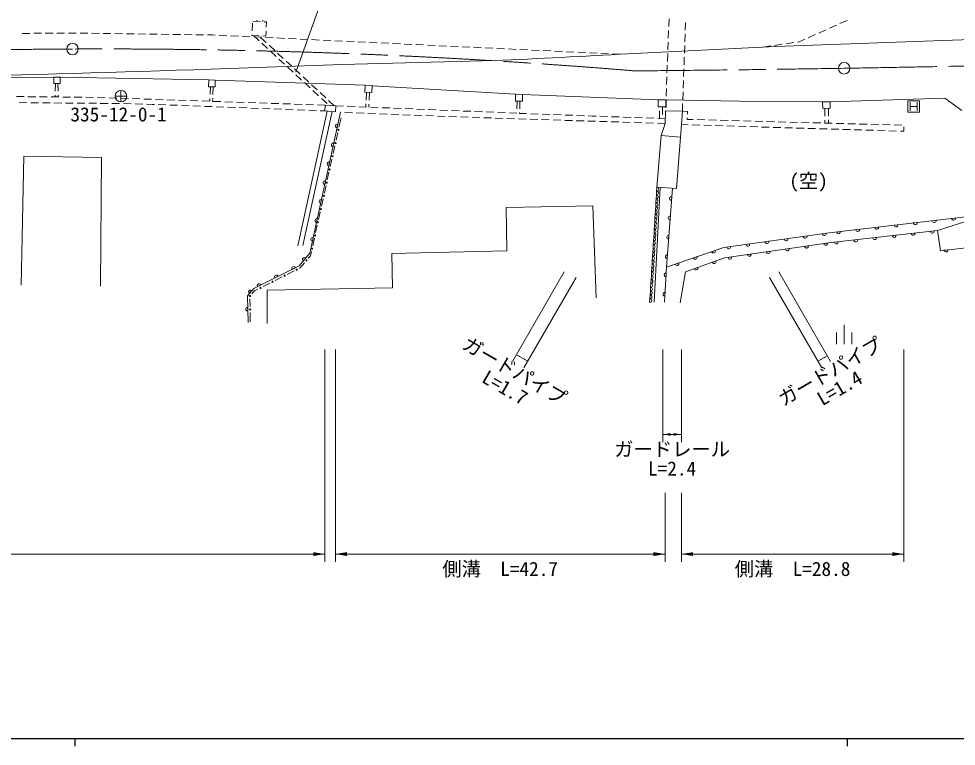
# Model space of a CAD drawing. Units: millimetres, scale not verified. Extents: x -36928797 to 680000, y 20000 to 219661428.
# Drawn here: x 160750 to 282140, y 204000 to 298132 of the extents above; entities that cross this region are included whole.
import ezdxf
from ezdxf.enums import TextEntityAlignment as Align

# ---------------------------------------------------------------- set-up
doc = ezdxf.new("R2010")
doc.units = ezdxf.units.MM
doc.header["$LTSCALE"] = 1000
doc.linetypes.add('CHAIN', pattern=[18.5, 12, -1.5, 3.5, -1.5])
for name, color, linetype, lineweight in [('M-BGD', 7, 'Continuous', 13), ('M-BMK', 2, 'CHAIN', 13), ('M-BMK-SRVR', 3, 'Continuous', 13), ('M-STR-HTXT', 7, 'Continuous', 13), ('M-TTL-BAND', 7, 'Continuous', 25)]:
    doc.layers.add(name, color=color, linetype=linetype, lineweight=lineweight)
doc.styles.add('ＭＳ ゴシック', font='')
doc.styles.get('ＭＳ ゴシック').set_extended_font_data('MS Gothic')

# ---------------------------------------------------------------- blocks, each defined once
blk = doc.blocks.new('荒地')
at = {"color": 7, "linetype": 'Continuous', "lineweight": 13}
for p, q in [((0, -1.25), (0, 1.25)), ((-1, 0.25), (-1, -1.25)), ((1, 0.25), (1, -1.25))]:
    blk.add_line(p, q, dxfattribs=at)
blk = doc.blocks.new('filled_arrow')
at = {"color": 0, "linetype": 'Continuous', "lineweight": -2}
blk.add_solid([(7.5, 1.25), (0, 0), (7.5, -1.25)], dxfattribs=at)
blk = doc.blocks.new('ﾌﾟﾛｯﾄﾏｰｸ-06')
at = {"color": 3, "linetype": 'Continuous', "lineweight": 13}
for p, q in [((-0.5, 0), (0.5, 0)), ((0, 0.5), (0, -0.5))]:
    blk.add_line(p, q, dxfattribs=at)
blk.add_circle((0, 0), 0.5, dxfattribs=at)

msp = doc.modelspace()

# ---------------------------------------------------------------- linework, layer by layer
at = {"layer": 'M-BGD'}
for p, q in [((190970, 296549), (191025, 297547)), ((191040, 297831), (192039, 297776)), ((191560, 297934), (191561, 297802)), ((192360, 297937), (192362, 297759)), ((192538, 297749), (192833, 297733)), ((192833, 297733), (192794, 297029)), ((244951, 298118), (244913, 297119)), ((247049, 296661), (247085, 297661)), ((267085, 297506), (267999, 297913)), ((162192, 296245), (161192, 296237)), ((163692, 296256), (162692, 296248)), ((165192, 296268), (164192, 296260)), ((166692, 296279), (165692, 296271)), ((167529, 296286), (167191, 296283)), ((168191, 296277), (167529, 296286)), ((169691, 296256), (168691, 296270)), ((171191, 296236), (170191, 296249)), ((172691, 296215), (171691, 296229)), ((174191, 296195), (173191, 296209)), ((192767, 296530), (192732, 295889)), ((244894, 296619), (244857, 295620)), ((264344, 296287), (265258, 296693)), ((265715, 296896), (266628, 297303)), ((175691, 296175), (174691, 296188)), ((177191, 296154), (176191, 296168)), ((178690, 296134), (177691, 296147)), ((180190, 296114), (179190, 296127)), ((181690, 296093), (180690, 296107)), ((183190, 296073), (182190, 296086)), ((184690, 296052), (183690, 296066)), ((185870, 296036), (185190, 296046)), ((186189, 296021), (185870, 296036)), ((187688, 295950), (186689, 295998)), ((189186, 295879), (188187, 295927)), ((190684, 295808), (189686, 295856)), ((190940, 295987), (190943, 296049)), ((191876, 295936), (190940, 295987)), ((191130, 295972), (191865, 295294)), ((192183, 295737), (191184, 295785)), ((192805, 295040), (192071, 295720)), ((192732, 295889), (192375, 295909)), ((193681, 295666), (192682, 295714)), ((195179, 295595), (194180, 295643)), ((196678, 295524), (195679, 295572)), ((198176, 295454), (197177, 295501)), ((199674, 295383), (198675, 295430)), ((201173, 295312), (200174, 295359)), ((202671, 295241), (201672, 295288)), ((204169, 295170), (203170, 295217)), ((205668, 295099), (204669, 295146)), ((207166, 295028), (206167, 295075)), ((208664, 294957), (207665, 295004)), ((244838, 295120), (244800, 294121)), ((246996, 295162), (247031, 296162)), ((284069, 295443), (258737, 294553)), ((260103, 294906), (261092, 295051)), ((261587, 295124), (261803, 295155)), ((261803, 295155), (262517, 295473)), ((262974, 295677), (263888, 296083)), ((192232, 294955), (192967, 294276)), ((193905, 294021), (193172, 294701)), ((193334, 293937), (194069, 293259)), ((210163, 294886), (209164, 294933)), ((211661, 294815), (210662, 294862)), ((212250, 294787), (212160, 294791)), ((213159, 294744), (212250, 294787)), ((214658, 294673), (213659, 294720)), ((216156, 294602), (215157, 294649)), ((217654, 294531), (216655, 294578)), ((219152, 294460), (218154, 294507)), ((220651, 294389), (219652, 294436)), ((222149, 294318), (221150, 294365)), ((223647, 294247), (222649, 294294)), ((225146, 294176), (224147, 294224)), ((226644, 294105), (225645, 294153)), ((228142, 294034), (227144, 294082)), ((229641, 293963), (228642, 294011)), ((231139, 293892), (230140, 293940)), ((232637, 293821), (231638, 293869)), ((234136, 293750), (233137, 293798)), ((258737, 294553), (239616, 293590)), ((246942, 293663), (246978, 294663)), ((257135, 294472), (258124, 294617)), ((258619, 294689), (259608, 294834)), ((195006, 293002), (194272, 293681)), ((194436, 292919), (195171, 292241)), ((196106, 291982), (195372, 292662)), ((222346, 292710), (202626, 292210)), ((235634, 293679), (234635, 293727)), ((237132, 293609), (236133, 293656)), ((238631, 293538), (237632, 293585)), ((244781, 293621), (244743, 292622)), ((246889, 292164), (246924, 293163)), ((202626, 292210), (185637, 291622)), ((195538, 291902), (196273, 291223)), ((197206, 290963), (196473, 291643)), ((244724, 292122), (244686, 291123)), ((246835, 290665), (246871, 291664)), ((165283, 290591), (136647, 290147)), ((165283, 290591), (165282, 289752)), ((166092, 290592), (165283, 290591)), ((166096, 289765), (166092, 290592)), ((185347, 290216), (166092, 290592)), ((185347, 290216), (185330, 289327)), ((186203, 290199), (185347, 290216)), ((186193, 289339), (186203, 290199)), ((205593, 289528), (186203, 290199)), ((196641, 290884), (197375, 290206)), ((198307, 289944), (197573, 290623)), ((244667, 290623), (244629, 289624)), ((246782, 289166), (246817, 290165)), ((165282, 289752), (166096, 289765)), ((165507, 289756), (165482, 288756)), ((165827, 289761), (165839, 288761)), ((185330, 289327), (186193, 289339)), ((185575, 289330), (185524, 288331)), ((185914, 289335), (185882, 288335)), ((197743, 289867), (198477, 289188)), ((199407, 288924), (198674, 289604)), ((205593, 289528), (205557, 288621)), ((206522, 289477), (205593, 289528)), ((206476, 288578), (206522, 289477)), ((225074, 288365), (206525, 289474)), ((244611, 289124), (244573, 288125)), ((161447, 288053), (160447, 288060)), ((162881, 288043), (161947, 288050)), ((162947, 288042), (162881, 288043)), ((164446, 288026), (163446, 288037)), ((165946, 288009), (164946, 288020)), ((165470, 288256), (165464, 288015)), ((165845, 288261), (165848, 288011)), ((167446, 287993), (166446, 288004)), ((168946, 287976), (167946, 287987)), ((170446, 287960), (169446, 287971)), ((171945, 287916), (170946, 287950)), ((173444, 287866), (172445, 287900)), ((174944, 287815), (173944, 287849)), ((176443, 287764), (175443, 287798)), ((177942, 287713), (176942, 287747)), ((179441, 287662), (178442, 287696)), ((185499, 287832), (185481, 287457)), ((185866, 287836), (185854, 287445)), ((198845, 288849), (199579, 288171)), ((200508, 287905), (199774, 288584)), ((199947, 287832), (200681, 287153)), ((205557, 288621), (206476, 288578)), ((205759, 288612), (205718, 287612)), ((206151, 288593), (206112, 287594)), ((225075, 288356), (225052, 287487)), ((225986, 288315), (225075, 288356)), ((225966, 287480), (225986, 288315)), ((243539, 287643), (225986, 288315)), ((246728, 287667), (246764, 288666)), ((280664, 287874), (265806, 287390)), ((282862, 286281), (280664, 287874)), ((160809, 287279), (161809, 287270)), ((162309, 287266), (163309, 287257)), ((163809, 287252), (164809, 287243)), ((165309, 287239), (166309, 287230)), ((166809, 287226), (167808, 287217)), ((168308, 287212), (169308, 287203)), ((169808, 287199), (170808, 287190)), ((171308, 287185), (172308, 287176)), ((172808, 287172), (173808, 287163)), ((174308, 287151), (175308, 287126)), ((175808, 287113), (176807, 287088)), ((177307, 287076), (178024, 287058)), ((178024, 287058), (178307, 287047)), ((178806, 287028), (179806, 286990)), ((180940, 287611), (179941, 287645)), ((180305, 286971), (181305, 286933)), ((182439, 287560), (181440, 287594)), ((181804, 286914), (182803, 286876)), ((183938, 287510), (182939, 287543)), ((183303, 286857), (184302, 286819)), ((185438, 287459), (184438, 287493)), ((184802, 286800), (185801, 286762)), ((186937, 287408), (185937, 287442)), ((186301, 286743), (187300, 286705)), ((188436, 287357), (187436, 287391)), ((187800, 286686), (188799, 286648)), ((189935, 287306), (188936, 287340)), ((189299, 286629), (190298, 286591)), ((191434, 287255), (190435, 287289)), ((190798, 286572), (191797, 286534)), ((192933, 287204), (191934, 287238)), ((192297, 286515), (193296, 286477)), ((194432, 287153), (193433, 287187)), ((195932, 287103), (194932, 287136)), ((197431, 287052), (196431, 287086)), ((198930, 287001), (197930, 287035)), ((200429, 286950), (199430, 286984)), ((200429, 286950), (200385, 286207)), ((201794, 286875), (200429, 286950)), ((201608, 286885), (200874, 287565)), ((201743, 286095), (201794, 286875)), ((201795, 286875), (202794, 286834)), ((203293, 286813), (204292, 286772)), ((204792, 286752), (205791, 286710)), ((205697, 287113), (205681, 286715)), ((206092, 287094), (206077, 286699)), ((206291, 286690), (207290, 286649)), ((207790, 286628), (208789, 286587)), ((209288, 286566), (210287, 286525)), ((210787, 286505), (211786, 286463)), ((225052, 287487), (225966, 287480)), ((225233, 286474), (225272, 287473)), ((225649, 287482), (225619, 286483)), ((244559, 287638), (243539, 287643)), ((243539, 287643), (243549, 286736)), ((243549, 286736), (244558, 286737)), ((243750, 286731), (243750, 286736)), ((244123, 286736), (244105, 285737)), ((244554, 287625), (244516, 286626)), ((244558, 286737), (244559, 287638)), ((254062, 287486), (244559, 287638)), ((246675, 286168), (246710, 287167)), ((264837, 287380), (254062, 287486)), ((265806, 287390), (264837, 287380)), ((264837, 287380), (264860, 286511)), ((264860, 286511), (265809, 286543)), ((265128, 286520), (265134, 285520)), ((265595, 286536), (265592, 285536)), ((265809, 286543), (265806, 287390)), ((275878, 286029), (275878, 287529)), ((275878, 287529), (277378, 287529)), ((276159, 287341), (276159, 286216)), ((276159, 286779), (277097, 286779)), ((277097, 287341), (277097, 286216)), ((277378, 287529), (277378, 286029)), ((193796, 286458), (194795, 286420)), ((195294, 286401), (196294, 286363)), ((196793, 286344), (197793, 286306)), ((196873, 268732), (200692, 286182)), ((197551, 268778), (201347, 286128)), ((198292, 286287), (199292, 286248)), ((198444, 267808), (202391, 286028)), ((199791, 286229), (200385, 286207)), ((201743, 286095), (200385, 286207)), ((202478, 285308), (202216, 284125)), ((202462, 286025), (202391, 286028)), ((203961, 285962), (202962, 286004)), ((205459, 285899), (204460, 285941)), ((206958, 285837), (205959, 285878)), ((208457, 285774), (207458, 285816)), ((208959, 285753), (208956, 285753)), ((209956, 285718), (208959, 285753)), ((211455, 285664), (210455, 285700)), ((212954, 285611), (211954, 285647)), ((212286, 286443), (213285, 286402)), ((214453, 285558), (213453, 285594)), ((213784, 286381), (214784, 286340)), ((215952, 285505), (214953, 285540)), ((215283, 286319), (216282, 286278)), ((217451, 285452), (216452, 285487)), ((216782, 286257), (217781, 286216)), ((218950, 285399), (217951, 285434)), ((218281, 286196), (219280, 286155)), ((220449, 285345), (219450, 285381)), ((219779, 286134), (220778, 286093)), ((221948, 285292), (220949, 285328)), ((221278, 286072), (222277, 286031)), ((223447, 285239), (222448, 285275)), ((222777, 286010), (223776, 285969)), ((224276, 285949), (225211, 285910)), ((225211, 285910), (225213, 285974)), ((225603, 285983), (225600, 285889)), ((225600, 285889), (226506, 285857)), ((227006, 285838), (228005, 285802)), ((228505, 285784), (229504, 285748)), ((230004, 285729), (231003, 285693)), ((231503, 285675), (232502, 285639)), ((233002, 285620), (234001, 285584)), ((234501, 285566), (235031, 285547)), ((235031, 285547), (235500, 285530)), ((236000, 285512), (236999, 285475)), ((237499, 285457), (238498, 285421)), ((238998, 285403), (239997, 285366)), ((240497, 285348), (241496, 285312)), ((241996, 285294), (242995, 285257)), ((243696, 285232), (243732, 286231)), ((244501, 286225), (244437, 284592)), ((246675, 286168), (244501, 286225)), ((246553, 284433), (246675, 286168)), ((246675, 286168), (247352, 286128)), ((247303, 285309), (247291, 285112)), ((247352, 286128), (247333, 285808)), ((277378, 286029), (275878, 286029)), ((201952, 284003), (202058, 284492)), ((224946, 285186), (223947, 285221)), ((226445, 285139), (225446, 285169)), ((227945, 285093), (226945, 285124)), ((229444, 285048), (228445, 285078)), ((230943, 285002), (229944, 285033)), ((232443, 284957), (231443, 284987)), ((233942, 284911), (232942, 284942)), ((235441, 284866), (234442, 284896)), ((236941, 284820), (235941, 284850)), ((238440, 284775), (237440, 284805)), ((239939, 284729), (238940, 284759)), ((241439, 284683), (240439, 284714)), ((242938, 284638), (241938, 284668)), ((244437, 284592), (243438, 284623)), ((243495, 285239), (244461, 285204)), ((244437, 284592), (243943, 283043)), ((244096, 285237), (244096, 285217)), ((246440, 282827), (246553, 284433)), ((247436, 284407), (246553, 284433)), ((247291, 285112), (248094, 285091)), ((248936, 284363), (247936, 284392)), ((248594, 285077), (249593, 285050)), ((250435, 284318), (249435, 284348)), ((250093, 285037), (251093, 285010)), ((251934, 284274), (250935, 284303)), ((251592, 284997), (252592, 284970)), ((253434, 284229), (252434, 284259)), ((253092, 284956), (254092, 284929)), ((254933, 284185), (253933, 284214)), ((254591, 284916), (255591, 284889)), ((256432, 284140), (255433, 284170)), ((256091, 284876), (257090, 284849)), ((257932, 284096), (256932, 284125)), ((257590, 284835), (258590, 284808)), ((259431, 284051), (258431, 284081)), ((259090, 284795), (260089, 284768)), ((260589, 284755), (261589, 284728)), ((262089, 284714), (263088, 284687)), ((263588, 284674), (264588, 284647)), ((265088, 284634), (266087, 284607)), ((265137, 285020), (265140, 284635)), ((265590, 285036), (265589, 284620)), ((266587, 284593), (267587, 284566)), ((268086, 284553), (269086, 284526)), ((269586, 284513), (270586, 284486)), ((271085, 284472), (272085, 284445)), ((272585, 284432), (273585, 284405)), ((274084, 284392), (275084, 284365)), ((275373, 284154), (275348, 283580)), ((202054, 283393), (201838, 282416)), ((243943, 283043), (243381, 276344)), ((246440, 282827), (243943, 283043)), ((260930, 284007), (259931, 284037)), ((262430, 283963), (261430, 283992)), ((263929, 283918), (262929, 283948)), ((265428, 283874), (264429, 283903)), ((266928, 283829), (265928, 283859)), ((268427, 283785), (267427, 283814)), ((269926, 283740), (268927, 283770)), ((271426, 283696), (270426, 283725)), ((272925, 283651), (271925, 283681)), ((274424, 283607), (273425, 283637)), ((275348, 283580), (274924, 283592)), ((201423, 281560), (201529, 282049)), ((201676, 281684), (201460, 280708)), ((245914, 276173), (246440, 282827)), ((161389, 280355), (161077, 263674)), ((171466, 280185), (161389, 280355)), ((171323, 263547), (171466, 280185)), ((200893, 279117), (200999, 279605)), ((201298, 279975), (201082, 278999)), ((200920, 278267), (200704, 277290)), ((200364, 276673), (200470, 277162)), ((200541, 276558), (200325, 275582)), ((243008, 261472), (243821, 276314)), ((243318, 275349), (243349, 275847)), ((243349, 275847), (243381, 276344)), ((243381, 276344), (245914, 276173)), ((244641, 266008), (245378, 276209)), ((199835, 274230), (199941, 274719)), ((200163, 274850), (199947, 273873)), ((243224, 273858), (243255, 274355)), ((243255, 274355), (243287, 274852)), ((243287, 274852), (243318, 275349)), ((245261, 274600), (245297, 275098)), ((199785, 273141), (199569, 272165)), ((235082, 273928), (223846, 273694)), ((223846, 273694), (223929, 268124)), ((235512, 262034), (235082, 273928)), ((243162, 272863), (243193, 273361)), ((243193, 273361), (243224, 273858)), ((199306, 271787), (199411, 272275)), ((243099, 271869), (243130, 272366)), ((243130, 272366), (243162, 272863)), ((245081, 272106), (245117, 272605)), ((285479, 272752), (265686, 270427)), ((279555, 272056), (279059, 271998)), ((285499, 272608), (279719, 270725)), ((282038, 272348), (281541, 272290)), ((199407, 271432), (199191, 270456)), ((243005, 270378), (243036, 270875)), ((243036, 270875), (243068, 271372)), ((243068, 271372), (243099, 271869)), ((279719, 270725), (265955, 269170)), ((269623, 270889), (269127, 270831)), ((272106, 271181), (271610, 271123)), ((274589, 271473), (274093, 271414)), ((277072, 271765), (276576, 271706)), ((279719, 270725), (280084, 268120)), ((198776, 269343), (198882, 269832)), ((199029, 269724), (198813, 268747)), ((242943, 269383), (242974, 269880)), ((242974, 269880), (243005, 270378)), ((244901, 269613), (244937, 270111)), ((265686, 270427), (252041, 268529)), ((260349, 269685), (259854, 269616)), ((262825, 270029), (262330, 269960)), ((265302, 270373), (264806, 270304)), ((267141, 270598), (266644, 270539)), ((269359, 269554), (268862, 269498)), ((271843, 269835), (271347, 269779)), ((274328, 270116), (273831, 270060)), ((276812, 270397), (276315, 270340)), ((279296, 270677), (278799, 270621)), ((242849, 267892), (242880, 268389)), ((242880, 268389), (242911, 268886)), ((242911, 268886), (242943, 269383)), ((252041, 268529), (244641, 266008)), ((265955, 269170), (252130, 267182)), ((252921, 268652), (252425, 268583)), ((255397, 268996), (254902, 268927)), ((257873, 269340), (257378, 269271)), ((260527, 268389), (260032, 268318)), ((263002, 268745), (262507, 268674)), ((265476, 269101), (264982, 269030)), ((266875, 269274), (266378, 269218)), ((286487, 268849), (280084, 268120)), ((197053, 266151), (198444, 267808)), ((197588, 266788), (197909, 267171)), ((198530, 267469), (198243, 267134)), ((198651, 268015), (198530, 267469)), ((223929, 268124), (209070, 267767)), ((209070, 267767), (209128, 263298)), ((242786, 266897), (242817, 267394)), ((242817, 267394), (242849, 267892)), ((244721, 267119), (244757, 267618)), ((252130, 267182), (247088, 265379)), ((248578, 267349), (248104, 267188)), ((250944, 268156), (250471, 267994)), ((253104, 267322), (252609, 267251)), ((255578, 267678), (255083, 267607)), ((258053, 268034), (257558, 267963)), ((281050, 268230), (280553, 268173)), ((191180, 263248), (197053, 266151)), ((196134, 265696), (196582, 265918)), ((197181, 265897), (197074, 265843)), ((197754, 266565), (197181, 265897)), ((242692, 265406), (242724, 265903)), ((242724, 265903), (242755, 266400)), ((242755, 266400), (242786, 266897)), ((244363, 261477), (244641, 266008)), ((246211, 266543), (245738, 266382)), ((248667, 265944), (248197, 265776)), ((251021, 266786), (250551, 266617)), ((193893, 264589), (194341, 264810)), ((194839, 264723), (193945, 264274)), ((196404, 265507), (195510, 265059)), ((242630, 264411), (242661, 264909)), ((242661, 264909), (242692, 265406)), ((244563, 264741), (244594, 265240)), ((247088, 265379), (246378, 261371)), ((246378, 261371), (247088, 265379)), ((191652, 263481), (192100, 263702)), ((193275, 263938), (192381, 263490)), ((242536, 262920), (242567, 263417)), ((242567, 263417), (242598, 263914)), ((242598, 263914), (242630, 264411)), ((190349, 262295), (191180, 263248)), ((190440, 258812), (190349, 262295)), ((190600, 262583), (190929, 262960)), ((191309, 262952), (190946, 262538)), ((191711, 263154), (191309, 262952)), ((209128, 263298), (192896, 263029)), ((192896, 263029), (192935, 258683)), ((242473, 261925), (242505, 262423)), ((242505, 262423), (242536, 262920)), ((244410, 262246), (244441, 262745)), ((190682, 261889), (190699, 260890)), ((242442, 261428), (242473, 261925)), ((190401, 260304), (190388, 260803)), ((190712, 260140), (190733, 258928))]:
    msp.add_line(p, q, dxfattribs=at)
for centre in [(202135, 283759), (201757, 282050), (201379, 280342), (201001, 278633), (200622, 276924), (200244, 275216), (199866, 273507), (199488, 271798), (199110, 270090), (198732, 268381), (197998, 266850), (195175, 264891), (196739, 265675), (193610, 264106), (190699, 262256), (192046, 263322), (190706, 260515)]:
    msp.add_circle(centre, 75, dxfattribs=at)
for centre, radius, start, end in [((20313, 4427620), 4139843, 272.79727, 273.0366), ((97358, 2772072), 2482020, 270.39432, 272.03828), ((202005, 284248), 250, 77.77726, 257.77726), ((201476, 281804), 250, 77.77726, 257.77726), ((200946, 279361), 250, 77.77726, 257.77726), ((200417, 276918), 250, 77.77726, 257.77726), ((243334, 275598), 249, 266.39946, 86.39882), ((243365, 276095), 249, 266.39914, 86.39914), ((199888, 274474), 250, 77.77726, 257.77726), ((243240, 274106), 249, 266.39914, 86.39914), ((243271, 274604), 249, 266.39914, 86.39914), ((243302, 275101), 249, 266.39914, 86.39914), ((245279, 274849), 250, 85.86843, 265.86907), ((243177, 273112), 249, 266.39946, 86.39882), ((243208, 273609), 249, 266.39914, 86.39914), ((199359, 272031), 250, 77.77726, 257.77726), ((243115, 272118), 249, 266.39914, 86.39914), ((243146, 272615), 249, 266.39914, 86.39914), ((245099, 272355), 250, 85.86875, 265.86875), ((279307, 272027), 250, 186.70182, 6.70182), ((281790, 272319), 250, 186.70182, 6.70182), ((243021, 270626), 249, 266.39914, 86.39914), ((243052, 271123), 249, 266.39914, 86.39914), ((243083, 271621), 249, 266.39914, 86.39914), ((269375, 270860), 250, 186.70145, 6.7022), ((271858, 271152), 250, 186.70145, 6.7022), ((274341, 271444), 250, 186.70182, 6.70182), ((276824, 271735), 250, 186.70182, 6.70182), ((198829, 269588), 250, 77.77726, 257.77726), ((242958, 269632), 249, 266.39914, 86.39914), ((242989, 270129), 249, 266.39914, 86.39914), ((244919, 269862), 250, 85.86875, 265.86875), ((260102, 269650), 250, 187.91627, 7.91627), ((262578, 269994), 250, 187.91627, 7.91627), ((265054, 270339), 250, 187.91627, 7.91627), ((266892, 270568), 250, 186.70145, 6.7022), ((269111, 269526), 250, 186.44774, 6.44732), ((271595, 269807), 250, 186.44753, 6.44753), ((274079, 270088), 250, 186.44716, 6.4479), ((276563, 270369), 250, 186.44716, 6.4479), ((279048, 270649), 250, 186.44774, 6.44732), ((242864, 268140), 249, 266.39914, 86.39914), ((242896, 268637), 249, 266.39914, 86.39914), ((242927, 269135), 249, 266.39914, 86.39914), ((252673, 268617), 250, 187.91627, 7.91627), ((255149, 268961), 250, 187.91627, 7.91627), ((257625, 269306), 250, 187.91627, 7.91627), ((260280, 268354), 250, 188.18033, 8.18033), ((262754, 268710), 250, 188.18033, 8.18033), ((265229, 269065), 250, 188.18033, 8.18033), ((266627, 269246), 250, 186.44753, 6.44753), ((197749, 266979), 250, 49.99815, 229.99815), ((242802, 267146), 249, 266.39914, 86.39914), ((242833, 267643), 249, 266.39914, 86.39914), ((244739, 267368), 250, 85.86843, 265.86907), ((248341, 267269), 250, 198.81161, 18.81161), ((250707, 268075), 250, 198.81161, 18.81161), ((252856, 267287), 250, 188.18033, 8.18033), ((255331, 267642), 250, 188.18033, 8.18033), ((257805, 267998), 250, 188.18033, 8.18033), ((280801, 268201), 250, 186.50279, 6.50279), ((196358, 265807), 250, 26.30356, 206.30271), ((242708, 265654), 249, 266.39914, 86.39914), ((242739, 266152), 249, 266.39914, 86.39914), ((242770, 266649), 249, 266.39914, 86.39914), ((245974, 266463), 250, 198.81161, 18.81161), ((248432, 265860), 250, 199.68073, 19.68014), ((250786, 266702), 250, 199.68043, 19.68043), ((194117, 264699), 250, 26.30356, 206.30271), ((242645, 264660), 249, 266.39914, 86.39914), ((242677, 265157), 249, 266.39914, 86.39914), ((244578, 264991), 250, 86.49304, 266.49304), ((191876, 263592), 250, 26.30313, 206.30313), ((242551, 263168), 249, 266.39914, 86.39914), ((242583, 263666), 249, 266.39914, 86.39914), ((242614, 264163), 249, 266.39946, 86.39882), ((190765, 262772), 250, 48.89248, 228.89248), ((242489, 262174), 249, 266.39914, 86.39914), ((242520, 262671), 249, 266.39914, 86.39914), ((244426, 262495), 250, 86.49304, 266.49304), ((242458, 261677), 249, 266.39946, 86.39882), ((190395, 260553), 250, 91.49365, 271.49247)]:
    msp.add_arc(centre, radius, start, end, dxfattribs=at)
at = {"layer": 'M-BMK'}
for centre, radius, start, end in [((171711, -540651), 834878, 90.27466, 93.8675), ((171711, -540651), 834878, 85.27577, 90.27466), ((213423, 3593078), 3301799, 270.94068, 272.44334), ((213423, 3593078), 3301799, 270.46938, 270.94068)]:
    msp.add_arc(centre, radius, start, end, dxfattribs=at)
at = {"layer": 'M-BMK-SRVR'}
for centre in [(167709, 294217), (267629, 291724)]:
    msp.add_circle(centre, 750, dxfattribs=at)
at = {"layer": 'M-STR-HTXT'}
for p, q in [((231378, 265373), (224696, 253800)), ((232937, 264673), (226169, 252950)), ((257961, 264673), (264730, 252950)), ((259174, 265373), (265855, 253800)), ((200385, 255320), (200385, 227864)), ((201743, 255320), (201743, 227864)), ((244153, 255320), (244153, 243351)), ((246553, 255320), (246553, 243351)), ((275348, 255320), (275348, 227864)), ((226669, 253816), (225196, 254666)), ((265442, 254516), (264230, 253816)), ((246553, 244351), (244153, 244351)), ((244437, 236782), (244437, 227864)), ((246553, 236782), (246553, 227864)), ((87724, 228864), (200385, 228864)), ((244437, 228864), (201743, 228864)), ((275348, 228864), (246553, 228864))]:
    msp.add_line(p, q, dxfattribs=at)
msp.add_lwpolyline([(196608, 291214), (216421, 346431), (237171, 346431)], dxfattribs=at)
at = {"layer": 'M-TTL-BAND'}
for p, q in [((40000, 205000), (579000, 205000)), ((168000, 205000), (168000, 204000)), ((268000, 205000), (268000, 204000))]:
    msp.add_line(p, q, dxfattribs=at)

# ---------------------------------------------------------------- block references
at = {"layer": 'M-BGD', "xscale": 1000, "yscale": 1000, "rotation": 1e-05}
msp.add_blockref('荒地', (267625, 257278), dxfattribs=at)
at = {"layer": 'M-BMK-SRVR', "xscale": 1500, "yscale": 1500}
msp.add_blockref('ﾌﾟﾛｯﾄﾏｰｸ-06', (173989, 288121), dxfattribs=at)
at = {"layer": 'M-STR-HTXT'}
for p, xscale, yscale, rotation in [((225196, 254666), 66.7, 66.7, 330), ((226669, 253816), 66.7, 66.7, 150), ((264230, 253816), 66.7, 66.7, 30), ((265442, 254516), 66.7, 66.7, 210), ((246553, 244351), 133, 133, 180), ((200385, 228864), 200, 200, 180), ((244437, 228864), 200, 200, 180), ((275348, 228864), 200, 200, 180)]:
    msp.add_blockref('filled_arrow', p, dxfattribs=dict(at, xscale=xscale, yscale=yscale, rotation=rotation))
for p, xscale, yscale in [((244153, 244351), 133, 133), ((201743, 228864), 200, 200), ((246553, 228864), 200, 200)]:
    msp.add_blockref('filled_arrow', p, dxfattribs=dict(at, xscale=xscale, yscale=yscale))

# ---------------------------------------------------------------- texts
at = {"layer": 'M-BGD', "style": 'ＭＳ ゴシック'}
msp.add_text('(空)', height=1833, dxfattribs=at).set_placement((260517, 278075), align=Align.TOP_LEFT)
at = {"layer": 'M-BMK-SRVR', "style": 'ＭＳ ゴシック'}
msp.add_text('335-12-0-1', height=1833, dxfattribs=at).set_placement((167442, 286680), align=Align.TOP_LEFT)
at = {"layer": 'M-STR-HTXT', "style": 'ＭＳ ゴシック'}
for s, rotation, p in [('ガードパイプ', 330, (218937, 257125)), ('ガードパイプ', 30, (258841, 249550)), ('L=1.7', 330, (221476, 252773)), ('L=1.4', 30, (263879, 249573))]:
    msp.add_text(s, height=1833, rotation=rotation, dxfattribs=at).set_placement(p, align=Align.TOP_LEFT)
for s, p in [('ガードレール', (237853, 243351)), ('L=2.4', (242228, 240851)), ('側溝\u3000L=42.7', (215590, 227864)), ('側溝\u3000L=28.8', (253451, 227864))]:
    msp.add_text(s, height=1833, dxfattribs=at).set_placement(p, align=Align.TOP_LEFT)

doc.saveas('drawing.dxf')
